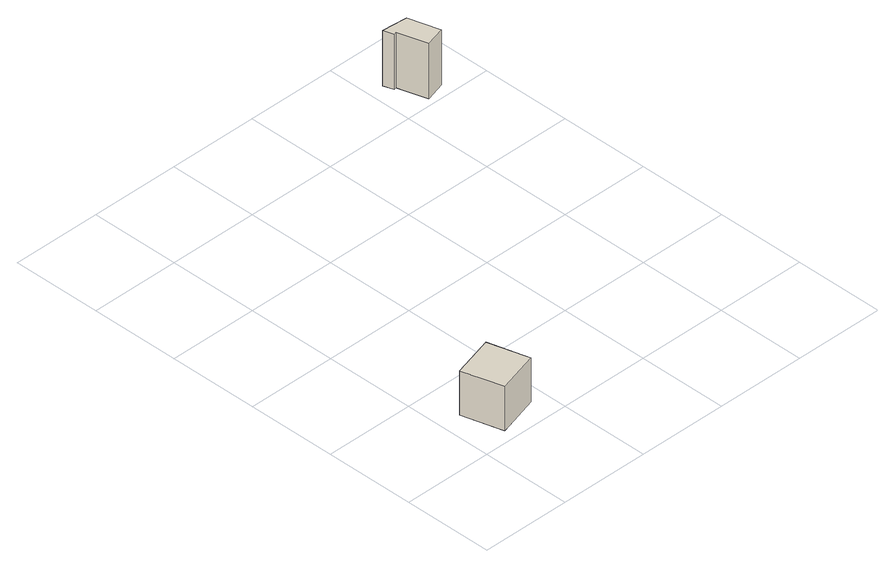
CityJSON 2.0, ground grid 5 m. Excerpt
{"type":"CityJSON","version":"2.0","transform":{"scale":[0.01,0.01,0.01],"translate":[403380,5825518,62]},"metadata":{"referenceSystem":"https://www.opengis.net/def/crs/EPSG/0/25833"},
"CityObjects":{
"building1":{"type":"Building","attributes":{"Gemeindeschluessel":"11000010","BezugspunktDach":"2200","function":"31001_2723","measuredHeight":2.53,"storeysAboveGround":1},"address":[{"country":"Germany","locality":"Berlin","thoroughfareNumber":"36 (1)","thoroughfareName":"Eichhorster Straße"}],"geometry":[{"type":"Solid","lod":"1","boundaries":[[[[0,1,2,3]],[[4,5,6,7]],[[4,7,3,2]],[[5,4,2,1]],[[6,5,1,0]],[[7,6,0,3]]]]}]},
"building2":{"type":"Building","attributes":{"Gemeindeschluessel":"11000010","BezugspunktDach":"2200","function":"51009_1610","measuredHeight":3.16,"storeysAboveGround":0},"address":[{"country":"Germany","locality":"Berlin"}],"geometry":[{"type":"Solid","lod":"1","boundaries":[[[[8,9,10,11,12,13]],[[14,15,16,17,18,19]],[[14,19,13,12]],[[15,14,12,11]],[[16,15,11,10]],[[17,16,10,9]],[[18,17,9,8]],[[19,18,8,13]]]]}]}
},
"vertices":[
[152,38,313],[386,103,313],[323,330,313],[90,265,313],[323,330,60],[386,103,60],[152,38,60],[90,265,60],
[1608,2198,344],[1623,2202,344],[1670,2039,344],[1783,2071,344],[1733,2245,344],[1590,2256,344],[1733,2245,28],[1783,2071,28],[1670,2039,28],[1623,2202,28],[1608,2198,28],[1590,2256,28]
]}
